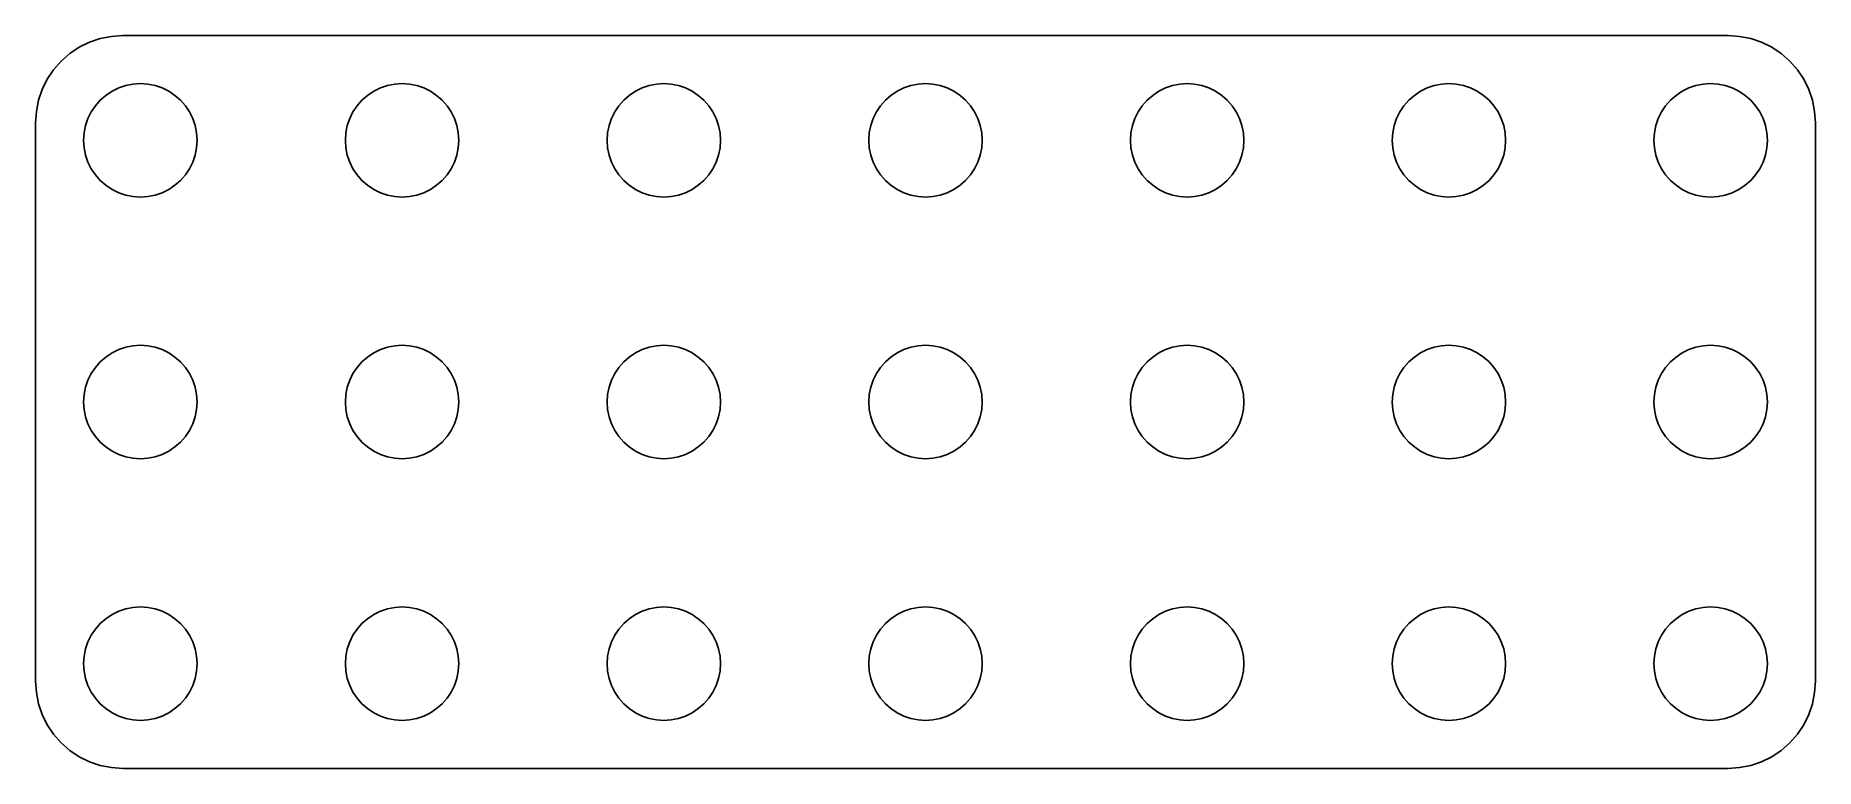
# Model space of a CAD drawing. Header units: metres. Extents: x -51 to 51, y -21 to 21.
import ezdxf

# ---------------------------------------------------------------- set-up
doc = ezdxf.new("R2010")
doc.units = ezdxf.units.M

msp = doc.modelspace()

# ---------------------------------------------------------------- linework, layer by layer
for p, q in [((-47.9184, 20.6244), (-48.505, 20.3351)), ((-47.2991, 20.8346), (-47.9184, 20.6244)), ((-46.6576, 20.9622), (-47.2991, 20.8346)), ((-46.005, 21.005), (-46.6576, 20.9622)), ((46.005, 21.005), (-46.005, 21.005)), ((46.6576, 20.9622), (46.005, 21.005)), ((47.2991, 20.8346), (46.6576, 20.9622)), ((47.9184, 20.6244), (47.2991, 20.8346)), ((48.505, 20.3351), (47.9184, 20.6244)), ((-49.5405, 19.5405), (-49.9718, 19.0488)), ((-49.0488, 19.9718), (-49.5405, 19.5405)), ((-48.505, 20.3351), (-49.0488, 19.9718)), ((49.0488, 19.9718), (48.505, 20.3351)), ((49.5405, 19.5405), (49.0488, 19.9718)), ((49.9718, 19.0488), (49.5405, 19.5405)), ((-50.3351, 18.505), (-50.6244, 17.9184)), ((-49.9718, 19.0488), (-50.3351, 18.505)), ((50.3351, 18.505), (49.9718, 19.0488)), ((50.6244, 17.9184), (50.3351, 18.505)), ((-50.6244, 17.9184), (-50.8346, 17.2991)), ((-47.2981, 17.2981), (-46.9785, 17.5784)), ((-46.9785, 17.5784), (-46.625, 17.8146)), ((-46.625, 17.8146), (-46.2437, 18.0026)), ((-46.2437, 18.0026), (-45.8412, 18.1393)), ((-45.8412, 18.1393), (-45.4242, 18.2222)), ((-45.4242, 18.2222), (-45, 18.25)), ((-45, 18.25), (-44.5758, 18.2222)), ((-44.5758, 18.2222), (-44.1588, 18.1393)), ((-44.1588, 18.1393), (-43.7563, 18.0026)), ((-43.7563, 18.0026), (-43.375, 17.8146)), ((-43.375, 17.8146), (-43.0215, 17.5784)), ((-43.0215, 17.5784), (-42.7019, 17.2981)), ((-32.2981, 17.2981), (-31.9785, 17.5784)), ((-31.9785, 17.5784), (-31.625, 17.8146)), ((-31.625, 17.8146), (-31.2437, 18.0026)), ((-31.2437, 18.0026), (-30.8412, 18.1393)), ((-30.8412, 18.1393), (-30.4242, 18.2222)), ((-30.4242, 18.2222), (-30, 18.25)), ((-30, 18.25), (-29.5758, 18.2222)), ((-29.5758, 18.2222), (-29.1588, 18.1393)), ((-29.1588, 18.1393), (-28.7563, 18.0026)), ((-28.7563, 18.0026), (-28.375, 17.8146)), ((-28.375, 17.8146), (-28.0215, 17.5784)), ((-28.0215, 17.5784), (-27.7019, 17.2981)), ((-17.2981, 17.2981), (-16.9785, 17.5784)), ((-16.9785, 17.5784), (-16.625, 17.8146)), ((-16.625, 17.8146), (-16.2437, 18.0026)), ((-16.2437, 18.0026), (-15.8412, 18.1393)), ((-15.8412, 18.1393), (-15.4242, 18.2222)), ((-15.4242, 18.2222), (-15, 18.25)), ((-15, 18.25), (-14.5758, 18.2222)), ((-14.5758, 18.2222), (-14.1588, 18.1393)), ((-14.1588, 18.1393), (-13.7563, 18.0026)), ((-13.7563, 18.0026), (-13.375, 17.8146)), ((-13.375, 17.8146), (-13.0215, 17.5784)), ((-13.0215, 17.5784), (-12.7019, 17.2981)), ((-2.2981, 17.2981), (-1.97847, 17.5784)), ((-1.97847, 17.5784), (-1.625, 17.8146)), ((-1.625, 17.8146), (-1.24371, 18.0026)), ((-1.24371, 18.0026), (-0.84116, 18.1393)), ((-0.84116, 18.1393), (-0.42421, 18.2222)), ((-0.42421, 18.2222), (0, 18.25)), ((0, 18.25), (0.42421, 18.2222)), ((0.42421, 18.2222), (0.84116, 18.1393)), ((0.84116, 18.1393), (1.24371, 18.0026)), ((1.24371, 18.0026), (1.625, 17.8146)), ((1.625, 17.8146), (1.97847, 17.5784)), ((1.97847, 17.5784), (2.2981, 17.2981)), ((12.7019, 17.2981), (13.0215, 17.5784)), ((13.0215, 17.5784), (13.375, 17.8146)), ((13.375, 17.8146), (13.7563, 18.0026)), ((13.7563, 18.0026), (14.1588, 18.1393)), ((14.1588, 18.1393), (14.5758, 18.2222)), ((14.5758, 18.2222), (15, 18.25)), ((15, 18.25), (15.4242, 18.2222)), ((15.4242, 18.2222), (15.8412, 18.1393)), ((15.8412, 18.1393), (16.2437, 18.0026)), ((16.2437, 18.0026), (16.625, 17.8146)), ((16.625, 17.8146), (16.9785, 17.5784)), ((16.9785, 17.5784), (17.2981, 17.2981)), ((27.7019, 17.2981), (28.0215, 17.5784)), ((28.0215, 17.5784), (28.375, 17.8146)), ((28.375, 17.8146), (28.7563, 18.0026)), ((28.7563, 18.0026), (29.1588, 18.1393)), ((29.1588, 18.1393), (29.5758, 18.2222)), ((29.5758, 18.2222), (30, 18.25)), ((30, 18.25), (30.4242, 18.2222)), ((30.4242, 18.2222), (30.8412, 18.1393)), ((30.8412, 18.1393), (31.2437, 18.0026)), ((31.2437, 18.0026), (31.625, 17.8146)), ((31.625, 17.8146), (31.9785, 17.5784)), ((31.9785, 17.5784), (32.2981, 17.2981)), ((42.7019, 17.2981), (43.0215, 17.5784)), ((43.0215, 17.5784), (43.375, 17.8146)), ((43.375, 17.8146), (43.7563, 18.0026)), ((43.7563, 18.0026), (44.1588, 18.1393)), ((44.1588, 18.1393), (44.5758, 18.2222)), ((44.5758, 18.2222), (45, 18.25)), ((45, 18.25), (45.4242, 18.2222)), ((45.4242, 18.2222), (45.8412, 18.1393)), ((45.8412, 18.1393), (46.2437, 18.0026)), ((46.2437, 18.0026), (46.625, 17.8146)), ((46.625, 17.8146), (46.9785, 17.5784)), ((46.9785, 17.5784), (47.2981, 17.2981)), ((50.8346, 17.2991), (50.6244, 17.9184)), ((-50.9622, 16.6576), (-51.005, 16.005)), ((-50.8346, 17.2991), (-50.9622, 16.6576)), ((-48.0026, 16.2437), (-47.8146, 16.625)), ((-47.8146, 16.625), (-47.5784, 16.9785)), ((-47.5784, 16.9785), (-47.2981, 17.2981)), ((-42.7019, 17.2981), (-42.4216, 16.9785)), ((-42.4216, 16.9785), (-42.1854, 16.625)), ((-42.1854, 16.625), (-41.9974, 16.2437)), ((-33.0026, 16.2437), (-32.8146, 16.625)), ((-32.8146, 16.625), (-32.5784, 16.9785)), ((-32.5784, 16.9785), (-32.2981, 17.2981)), ((-27.7019, 17.2981), (-27.4216, 16.9785)), ((-27.4216, 16.9785), (-27.1854, 16.625)), ((-27.1854, 16.625), (-26.9974, 16.2437)), ((-18.0026, 16.2437), (-17.8146, 16.625)), ((-17.8146, 16.625), (-17.5784, 16.9785)), ((-17.5784, 16.9785), (-17.2981, 17.2981)), ((-12.7019, 17.2981), (-12.4216, 16.9785)), ((-12.4216, 16.9785), (-12.1854, 16.625)), ((-12.1854, 16.625), (-11.9974, 16.2437)), ((-3.00259, 16.2437), (-2.81458, 16.625)), ((-2.81458, 16.625), (-2.57838, 16.9785)), ((-2.57838, 16.9785), (-2.2981, 17.2981)), ((2.2981, 17.2981), (2.57838, 16.9785)), ((2.57838, 16.9785), (2.81458, 16.625)), ((2.81458, 16.625), (3.00259, 16.2437)), ((11.9974, 16.2437), (12.1854, 16.625)), ((12.1854, 16.625), (12.4216, 16.9785)), ((12.4216, 16.9785), (12.7019, 17.2981)), ((17.2981, 17.2981), (17.5784, 16.9785)), ((17.5784, 16.9785), (17.8146, 16.625)), ((17.8146, 16.625), (18.0026, 16.2437)), ((26.9974, 16.2437), (27.1854, 16.625)), ((27.1854, 16.625), (27.4216, 16.9785)), ((27.4216, 16.9785), (27.7019, 17.2981)), ((32.2981, 17.2981), (32.5784, 16.9785)), ((32.5784, 16.9785), (32.8146, 16.625)), ((32.8146, 16.625), (33.0026, 16.2437)), ((41.9974, 16.2437), (42.1854, 16.625)), ((42.1854, 16.625), (42.4216, 16.9785)), ((42.4216, 16.9785), (42.7019, 17.2981)), ((47.2981, 17.2981), (47.5784, 16.9785)), ((47.5784, 16.9785), (47.8146, 16.625)), ((47.8146, 16.625), (48.0026, 16.2437)), ((50.9622, 16.6576), (50.8346, 17.2991)), ((51.005, 16.005), (50.9622, 16.6576)), ((-51.005, 16.005), (-51.005, -16.005)), ((-48.25, 15), (-48.2222, 15.4242)), ((-48.2222, 15.4242), (-48.1393, 15.8412)), ((-48.1393, 15.8412), (-48.0026, 16.2437)), ((-41.9974, 16.2437), (-41.8607, 15.8412)), ((-41.8607, 15.8412), (-41.7778, 15.4242)), ((-41.7778, 15.4242), (-41.75, 15)), ((-33.25, 15), (-33.2222, 15.4242)), ((-33.2222, 15.4242), (-33.1393, 15.8412)), ((-33.1393, 15.8412), (-33.0026, 16.2437)), ((-26.9974, 16.2437), (-26.8607, 15.8412)), ((-26.8607, 15.8412), (-26.7778, 15.4242)), ((-26.7778, 15.4242), (-26.75, 15)), ((-18.25, 15), (-18.2222, 15.4242)), ((-18.2222, 15.4242), (-18.1393, 15.8412)), ((-18.1393, 15.8412), (-18.0026, 16.2437)), ((-11.9974, 16.2437), (-11.8607, 15.8412)), ((-11.8607, 15.8412), (-11.7778, 15.4242)), ((-11.7778, 15.4242), (-11.75, 15)), ((-3.25, 15), (-3.22218, 15.4242)), ((-3.22218, 15.4242), (-3.13925, 15.8412)), ((-3.13925, 15.8412), (-3.00259, 16.2437)), ((3.00259, 16.2437), (3.13925, 15.8412)), ((3.13925, 15.8412), (3.22218, 15.4242)), ((3.22218, 15.4242), (3.25, 15)), ((11.75, 15), (11.7778, 15.4242)), ((11.7778, 15.4242), (11.8607, 15.8412)), ((11.8607, 15.8412), (11.9974, 16.2437)), ((18.0026, 16.2437), (18.1393, 15.8412)), ((18.1393, 15.8412), (18.2222, 15.4242)), ((18.2222, 15.4242), (18.25, 15)), ((26.75, 15), (26.7778, 15.4242)), ((26.7778, 15.4242), (26.8607, 15.8412)), ((26.8607, 15.8412), (26.9974, 16.2437)), ((33.0026, 16.2437), (33.1393, 15.8412)), ((33.1393, 15.8412), (33.2222, 15.4242)), ((33.2222, 15.4242), (33.25, 15)), ((41.75, 15), (41.7778, 15.4242)), ((41.7778, 15.4242), (41.8607, 15.8412)), ((41.8607, 15.8412), (41.9974, 16.2437)), ((48.0026, 16.2437), (48.1393, 15.8412)), ((48.1393, 15.8412), (48.2222, 15.4242)), ((48.2222, 15.4242), (48.25, 15)), ((51.005, -16.005), (51.005, 16.005)), ((-48.2222, 14.5758), (-48.25, 15)), ((-48.1393, 14.1588), (-48.2222, 14.5758)), ((-41.7778, 14.5758), (-41.8607, 14.1588)), ((-41.75, 15), (-41.7778, 14.5758)), ((-33.2222, 14.5758), (-33.25, 15)), ((-33.1393, 14.1588), (-33.2222, 14.5758)), ((-26.7778, 14.5758), (-26.8607, 14.1588)), ((-26.75, 15), (-26.7778, 14.5758)), ((-18.2222, 14.5758), (-18.25, 15)), ((-18.1393, 14.1588), (-18.2222, 14.5758)), ((-11.7778, 14.5758), (-11.8607, 14.1588)), ((-11.75, 15), (-11.7778, 14.5758)), ((-3.22218, 14.5758), (-3.25, 15)), ((-3.13925, 14.1588), (-3.22218, 14.5758)), ((3.22218, 14.5758), (3.13925, 14.1588)), ((3.25, 15), (3.22218, 14.5758)), ((11.7778, 14.5758), (11.75, 15)), ((11.8607, 14.1588), (11.7778, 14.5758)), ((18.2222, 14.5758), (18.1393, 14.1588)), ((18.25, 15), (18.2222, 14.5758)), ((26.7778, 14.5758), (26.75, 15)), ((26.8607, 14.1588), (26.7778, 14.5758)), ((33.2222, 14.5758), (33.1393, 14.1588)), ((33.25, 15), (33.2222, 14.5758)), ((41.7778, 14.5758), (41.75, 15)), ((41.8607, 14.1588), (41.7778, 14.5758)), ((48.2222, 14.5758), (48.1393, 14.1588)), ((48.25, 15), (48.2222, 14.5758)), ((-48.0026, 13.7563), (-48.1393, 14.1588)), ((-47.8146, 13.375), (-48.0026, 13.7563)), ((-47.5784, 13.0215), (-47.8146, 13.375)), ((-42.1854, 13.375), (-42.4216, 13.0215)), ((-41.9974, 13.7563), (-42.1854, 13.375)), ((-41.8607, 14.1588), (-41.9974, 13.7563)), ((-33.0026, 13.7563), (-33.1393, 14.1588)), ((-32.8146, 13.375), (-33.0026, 13.7563)), ((-32.5784, 13.0215), (-32.8146, 13.375)), ((-27.1854, 13.375), (-27.4216, 13.0215)), ((-26.9974, 13.7563), (-27.1854, 13.375)), ((-26.8607, 14.1588), (-26.9974, 13.7563)), ((-18.0026, 13.7563), (-18.1393, 14.1588)), ((-17.8146, 13.375), (-18.0026, 13.7563)), ((-17.5784, 13.0215), (-17.8146, 13.375)), ((-12.1854, 13.375), (-12.4216, 13.0215)), ((-11.9974, 13.7563), (-12.1854, 13.375)), ((-11.8607, 14.1588), (-11.9974, 13.7563)), ((-3.00259, 13.7563), (-3.13925, 14.1588)), ((-2.81458, 13.375), (-3.00259, 13.7563)), ((-2.57838, 13.0215), (-2.81458, 13.375)), ((2.81458, 13.375), (2.57838, 13.0215)), ((3.00259, 13.7563), (2.81458, 13.375)), ((3.13925, 14.1588), (3.00259, 13.7563)), ((11.9974, 13.7563), (11.8607, 14.1588)), ((12.1854, 13.375), (11.9974, 13.7563)), ((12.4216, 13.0215), (12.1854, 13.375)), ((17.8146, 13.375), (17.5784, 13.0215)), ((18.0026, 13.7563), (17.8146, 13.375)), ((18.1393, 14.1588), (18.0026, 13.7563)), ((26.9974, 13.7563), (26.8607, 14.1588)), ((27.1854, 13.375), (26.9974, 13.7563)), ((27.4216, 13.0215), (27.1854, 13.375)), ((32.8146, 13.375), (32.5784, 13.0215)), ((33.0026, 13.7563), (32.8146, 13.375)), ((33.1393, 14.1588), (33.0026, 13.7563)), ((41.9974, 13.7563), (41.8607, 14.1588)), ((42.1854, 13.375), (41.9974, 13.7563)), ((42.4216, 13.0215), (42.1854, 13.375)), ((47.8146, 13.375), (47.5784, 13.0215)), ((48.0026, 13.7563), (47.8146, 13.375)), ((48.1393, 14.1588), (48.0026, 13.7563)), ((-47.2981, 12.7019), (-47.5784, 13.0215)), ((-46.9785, 12.4216), (-47.2981, 12.7019)), ((-46.625, 12.1854), (-46.9785, 12.4216)), ((-43.0215, 12.4216), (-43.375, 12.1854)), ((-42.7019, 12.7019), (-43.0215, 12.4216)), ((-42.4216, 13.0215), (-42.7019, 12.7019)), ((-32.2981, 12.7019), (-32.5784, 13.0215)), ((-31.9785, 12.4216), (-32.2981, 12.7019)), ((-31.625, 12.1854), (-31.9785, 12.4216)), ((-28.0215, 12.4216), (-28.375, 12.1854)), ((-27.7019, 12.7019), (-28.0215, 12.4216)), ((-27.4216, 13.0215), (-27.7019, 12.7019)), ((-17.2981, 12.7019), (-17.5784, 13.0215)), ((-16.9785, 12.4216), (-17.2981, 12.7019)), ((-16.625, 12.1854), (-16.9785, 12.4216)), ((-13.0215, 12.4216), (-13.375, 12.1854)), ((-12.7019, 12.7019), (-13.0215, 12.4216)), ((-12.4216, 13.0215), (-12.7019, 12.7019)), ((-2.2981, 12.7019), (-2.57838, 13.0215)), ((-1.97847, 12.4216), (-2.2981, 12.7019)), ((-1.625, 12.1854), (-1.97847, 12.4216)), ((1.97847, 12.4216), (1.625, 12.1854)), ((2.2981, 12.7019), (1.97847, 12.4216)), ((2.57838, 13.0215), (2.2981, 12.7019)), ((12.7019, 12.7019), (12.4216, 13.0215)), ((13.0215, 12.4216), (12.7019, 12.7019)), ((13.375, 12.1854), (13.0215, 12.4216)), ((16.9785, 12.4216), (16.625, 12.1854)), ((17.2981, 12.7019), (16.9785, 12.4216)), ((17.5784, 13.0215), (17.2981, 12.7019)), ((27.7019, 12.7019), (27.4216, 13.0215)), ((28.0215, 12.4216), (27.7019, 12.7019)), ((28.375, 12.1854), (28.0215, 12.4216)), ((31.9785, 12.4216), (31.625, 12.1854)), ((32.2981, 12.7019), (31.9785, 12.4216)), ((32.5784, 13.0215), (32.2981, 12.7019)), ((42.7019, 12.7019), (42.4216, 13.0215)), ((43.0215, 12.4216), (42.7019, 12.7019)), ((43.375, 12.1854), (43.0215, 12.4216)), ((46.9785, 12.4216), (46.625, 12.1854)), ((47.2981, 12.7019), (46.9785, 12.4216)), ((47.5784, 13.0215), (47.2981, 12.7019)), ((-46.2437, 11.9974), (-46.625, 12.1854)), ((-45.8412, 11.8607), (-46.2437, 11.9974)), ((-45.4242, 11.7778), (-45.8412, 11.8607)), ((-45, 11.75), (-45.4242, 11.7778)), ((-44.5758, 11.7778), (-45, 11.75)), ((-44.1588, 11.8607), (-44.5758, 11.7778)), ((-43.7563, 11.9974), (-44.1588, 11.8607)), ((-43.375, 12.1854), (-43.7563, 11.9974)), ((-31.2437, 11.9974), (-31.625, 12.1854)), ((-30.8412, 11.8607), (-31.2437, 11.9974)), ((-30.4242, 11.7778), (-30.8412, 11.8607)), ((-30, 11.75), (-30.4242, 11.7778)), ((-29.5758, 11.7778), (-30, 11.75)), ((-29.1588, 11.8607), (-29.5758, 11.7778)), ((-28.7563, 11.9974), (-29.1588, 11.8607)), ((-28.375, 12.1854), (-28.7563, 11.9974)), ((-16.2437, 11.9974), (-16.625, 12.1854)), ((-15.8412, 11.8607), (-16.2437, 11.9974)), ((-15.4242, 11.7778), (-15.8412, 11.8607)), ((-15, 11.75), (-15.4242, 11.7778)), ((-14.5758, 11.7778), (-15, 11.75)), ((-14.1588, 11.8607), (-14.5758, 11.7778)), ((-13.7563, 11.9974), (-14.1588, 11.8607)), ((-13.375, 12.1854), (-13.7563, 11.9974)), ((-1.24371, 11.9974), (-1.625, 12.1854)), ((-0.84116, 11.8607), (-1.24371, 11.9974)), ((-0.42421, 11.7778), (-0.84116, 11.8607)), ((0, 11.75), (-0.42421, 11.7778)), ((0.42421, 11.7778), (0, 11.75)), ((0.84116, 11.8607), (0.42421, 11.7778)), ((1.24371, 11.9974), (0.84116, 11.8607)), ((1.625, 12.1854), (1.24371, 11.9974)), ((13.7563, 11.9974), (13.375, 12.1854)), ((14.1588, 11.8607), (13.7563, 11.9974)), ((14.5758, 11.7778), (14.1588, 11.8607)), ((15, 11.75), (14.5758, 11.7778)), ((15.4242, 11.7778), (15, 11.75)), ((15.8412, 11.8607), (15.4242, 11.7778)), ((16.2437, 11.9974), (15.8412, 11.8607)), ((16.625, 12.1854), (16.2437, 11.9974)), ((28.7563, 11.9974), (28.375, 12.1854)), ((29.1588, 11.8607), (28.7563, 11.9974)), ((29.5758, 11.7778), (29.1588, 11.8607)), ((30, 11.75), (29.5758, 11.7778)), ((30.4242, 11.7778), (30, 11.75)), ((30.8412, 11.8607), (30.4242, 11.7778)), ((31.2437, 11.9974), (30.8412, 11.8607)), ((31.625, 12.1854), (31.2437, 11.9974)), ((43.7563, 11.9974), (43.375, 12.1854)), ((44.1588, 11.8607), (43.7563, 11.9974)), ((44.5758, 11.7778), (44.1588, 11.8607)), ((45, 11.75), (44.5758, 11.7778)), ((45.4242, 11.7778), (45, 11.75)), ((45.8412, 11.8607), (45.4242, 11.7778)), ((46.2437, 11.9974), (45.8412, 11.8607)), ((46.625, 12.1854), (46.2437, 11.9974)), ((-46.2437, 3.00259), (-45.8412, 3.13925)), ((-45.8412, 3.13925), (-45.4242, 3.22218)), ((-45.4242, 3.22218), (-45, 3.25)), ((-45, 3.25), (-44.5758, 3.22218)), ((-44.5758, 3.22218), (-44.1588, 3.13925)), ((-44.1588, 3.13925), (-43.7563, 3.00259)), ((-31.2437, 3.00259), (-30.8412, 3.13925)), ((-30.8412, 3.13925), (-30.4242, 3.22218)), ((-30.4242, 3.22218), (-30, 3.25)), ((-30, 3.25), (-29.5758, 3.22218)), ((-29.5758, 3.22218), (-29.1588, 3.13925)), ((-29.1588, 3.13925), (-28.7563, 3.00259)), ((-16.2437, 3.00259), (-15.8412, 3.13925)), ((-15.8412, 3.13925), (-15.4242, 3.22218)), ((-15.4242, 3.22218), (-15, 3.25)), ((-15, 3.25), (-14.5758, 3.22218)), ((-14.5758, 3.22218), (-14.1588, 3.13925)), ((-14.1588, 3.13925), (-13.7563, 3.00259)), ((-1.24371, 3.00259), (-0.84116, 3.13925)), ((-0.84116, 3.13925), (-0.42421, 3.22218)), ((-0.42421, 3.22218), (0, 3.25)), ((0, 3.25), (0.42421, 3.22218)), ((0.42421, 3.22218), (0.84116, 3.13925)), ((0.84116, 3.13925), (1.24371, 3.00259)), ((13.7563, 3.00259), (14.1588, 3.13925)), ((14.1588, 3.13925), (14.5758, 3.22218)), ((14.5758, 3.22218), (15, 3.25)), ((15, 3.25), (15.4242, 3.22218)), ((15.4242, 3.22218), (15.8412, 3.13925)), ((15.8412, 3.13925), (16.2437, 3.00259)), ((28.7563, 3.00259), (29.1588, 3.13925)), ((29.1588, 3.13925), (29.5758, 3.22218)), ((29.5758, 3.22218), (30, 3.25)), ((30, 3.25), (30.4242, 3.22218)), ((30.4242, 3.22218), (30.8412, 3.13925)), ((30.8412, 3.13925), (31.2437, 3.00259)), ((43.7563, 3.00259), (44.1588, 3.13925)), ((44.1588, 3.13925), (44.5758, 3.22218)), ((44.5758, 3.22218), (45, 3.25)), ((45, 3.25), (45.4242, 3.22218)), ((45.4242, 3.22218), (45.8412, 3.13925)), ((45.8412, 3.13925), (46.2437, 3.00259)), ((-47.5784, 1.97847), (-47.2981, 2.2981)), ((-47.2981, 2.2981), (-46.9785, 2.57838)), ((-46.9785, 2.57838), (-46.625, 2.81458)), ((-46.625, 2.81458), (-46.2437, 3.00259)), ((-43.7563, 3.00259), (-43.375, 2.81458)), ((-43.375, 2.81458), (-43.0215, 2.57838)), ((-43.0215, 2.57838), (-42.7019, 2.2981)), ((-42.7019, 2.2981), (-42.4216, 1.97847)), ((-32.5784, 1.97847), (-32.2981, 2.2981)), ((-32.2981, 2.2981), (-31.9785, 2.57838)), ((-31.9785, 2.57838), (-31.625, 2.81458)), ((-31.625, 2.81458), (-31.2437, 3.00259)), ((-28.7563, 3.00259), (-28.375, 2.81458)), ((-28.375, 2.81458), (-28.0215, 2.57838)), ((-28.0215, 2.57838), (-27.7019, 2.2981)), ((-27.7019, 2.2981), (-27.4216, 1.97847)), ((-17.5784, 1.97847), (-17.2981, 2.2981)), ((-17.2981, 2.2981), (-16.9785, 2.57838)), ((-16.9785, 2.57838), (-16.625, 2.81458)), ((-16.625, 2.81458), (-16.2437, 3.00259)), ((-13.7563, 3.00259), (-13.375, 2.81458)), ((-13.375, 2.81458), (-13.0215, 2.57838)), ((-13.0215, 2.57838), (-12.7019, 2.2981)), ((-12.7019, 2.2981), (-12.4216, 1.97847)), ((-2.57838, 1.97847), (-2.2981, 2.2981)), ((-2.2981, 2.2981), (-1.97847, 2.57838)), ((-1.97847, 2.57838), (-1.625, 2.81458)), ((-1.625, 2.81458), (-1.24371, 3.00259)), ((1.24371, 3.00259), (1.625, 2.81458)), ((1.625, 2.81458), (1.97847, 2.57838)), ((1.97847, 2.57838), (2.2981, 2.2981)), ((2.2981, 2.2981), (2.57838, 1.97847)), ((12.4216, 1.97847), (12.7019, 2.2981)), ((12.7019, 2.2981), (13.0215, 2.57838)), ((13.0215, 2.57838), (13.375, 2.81458)), ((13.375, 2.81458), (13.7563, 3.00259)), ((16.2437, 3.00259), (16.625, 2.81458)), ((16.625, 2.81458), (16.9785, 2.57838)), ((16.9785, 2.57838), (17.2981, 2.2981)), ((17.2981, 2.2981), (17.5784, 1.97847)), ((27.4216, 1.97847), (27.7019, 2.2981)), ((27.7019, 2.2981), (28.0215, 2.57838)), ((28.0215, 2.57838), (28.375, 2.81458)), ((28.375, 2.81458), (28.7563, 3.00259)), ((31.2437, 3.00259), (31.625, 2.81458)), ((31.625, 2.81458), (31.9785, 2.57838)), ((31.9785, 2.57838), (32.2981, 2.2981)), ((32.2981, 2.2981), (32.5784, 1.97847)), ((42.4216, 1.97847), (42.7019, 2.2981)), ((42.7019, 2.2981), (43.0215, 2.57838)), ((43.0215, 2.57838), (43.375, 2.81458)), ((43.375, 2.81458), (43.7563, 3.00259)), ((46.2437, 3.00259), (46.625, 2.81458)), ((46.625, 2.81458), (46.9785, 2.57838)), ((46.9785, 2.57838), (47.2981, 2.2981)), ((47.2981, 2.2981), (47.5784, 1.97847)), ((-48.1393, 0.84116), (-48.0026, 1.24371)), ((-48.0026, 1.24371), (-47.8146, 1.625)), ((-47.8146, 1.625), (-47.5784, 1.97847)), ((-42.4216, 1.97847), (-42.1854, 1.625)), ((-42.1854, 1.625), (-41.9974, 1.24371)), ((-41.9974, 1.24371), (-41.8607, 0.84116)), ((-33.1393, 0.84116), (-33.0026, 1.24371)), ((-33.0026, 1.24371), (-32.8146, 1.625)), ((-32.8146, 1.625), (-32.5784, 1.97847)), ((-27.4216, 1.97847), (-27.1854, 1.625)), ((-27.1854, 1.625), (-26.9974, 1.24371)), ((-26.9974, 1.24371), (-26.8607, 0.84116)), ((-18.1393, 0.84116), (-18.0026, 1.24371)), ((-18.0026, 1.24371), (-17.8146, 1.625)), ((-17.8146, 1.625), (-17.5784, 1.97847)), ((-12.4216, 1.97847), (-12.1854, 1.625)), ((-12.1854, 1.625), (-11.9974, 1.24371)), ((-11.9974, 1.24371), (-11.8607, 0.84116)), ((-3.13925, 0.84116), (-3.00259, 1.24371)), ((-3.00259, 1.24371), (-2.81458, 1.625)), ((-2.81458, 1.625), (-2.57838, 1.97847)), ((2.57838, 1.97847), (2.81458, 1.625)), ((2.81458, 1.625), (3.00259, 1.24371)), ((3.00259, 1.24371), (3.13925, 0.84116)), ((11.8607, 0.84116), (11.9974, 1.24371)), ((11.9974, 1.24371), (12.1854, 1.625)), ((12.1854, 1.625), (12.4216, 1.97847)), ((17.5784, 1.97847), (17.8146, 1.625)), ((17.8146, 1.625), (18.0026, 1.24371)), ((18.0026, 1.24371), (18.1393, 0.84116)), ((26.8607, 0.84116), (26.9974, 1.24371)), ((26.9974, 1.24371), (27.1854, 1.625)), ((27.1854, 1.625), (27.4216, 1.97847)), ((32.5784, 1.97847), (32.8146, 1.625)), ((32.8146, 1.625), (33.0026, 1.24371)), ((33.0026, 1.24371), (33.1393, 0.84116)), ((41.8607, 0.84116), (41.9974, 1.24371)), ((41.9974, 1.24371), (42.1854, 1.625)), ((42.1854, 1.625), (42.4216, 1.97847)), ((47.5784, 1.97847), (47.8146, 1.625)), ((47.8146, 1.625), (48.0026, 1.24371)), ((48.0026, 1.24371), (48.1393, 0.84116)), ((-48.25, 0), (-48.2222, 0.42421)), ((-48.2222, -0.42421), (-48.25, 0)), ((-48.2222, 0.42421), (-48.1393, 0.84116)), ((-41.8607, 0.84116), (-41.7778, 0.42421)), ((-41.7778, 0.42421), (-41.75, 0)), ((-41.75, 0), (-41.7778, -0.42421)), ((-33.25, 0), (-33.2222, 0.42421)), ((-33.2222, -0.42421), (-33.25, 0)), ((-33.2222, 0.42421), (-33.1393, 0.84116)), ((-26.8607, 0.84116), (-26.7778, 0.42421)), ((-26.7778, 0.42421), (-26.75, 0)), ((-26.75, 0), (-26.7778, -0.42421)), ((-18.25, 0), (-18.2222, 0.42421)), ((-18.2222, -0.42421), (-18.25, 0)), ((-18.2222, 0.42421), (-18.1393, 0.84116)), ((-11.8607, 0.84116), (-11.7778, 0.42421)), ((-11.7778, 0.42421), (-11.75, 0)), ((-11.75, 0), (-11.7778, -0.42421)), ((-3.25, 0), (-3.22218, 0.42421)), ((-3.22218, -0.42421), (-3.25, 0)), ((-3.22218, 0.42421), (-3.13925, 0.84116)), ((3.13925, 0.84116), (3.22218, 0.42421)), ((3.22218, 0.42421), (3.25, 0)), ((3.25, 0), (3.22218, -0.42421)), ((11.75, 0), (11.7778, 0.42421)), ((11.7778, -0.42421), (11.75, 0)), ((11.7778, 0.42421), (11.8607, 0.84116)), ((18.1393, 0.84116), (18.2222, 0.42421)), ((18.2222, 0.42421), (18.25, 0)), ((18.25, 0), (18.2222, -0.42421)), ((26.75, 0), (26.7778, 0.42421)), ((26.7778, -0.42421), (26.75, 0)), ((26.7778, 0.42421), (26.8607, 0.84116)), ((33.1393, 0.84116), (33.2222, 0.42421)), ((33.2222, 0.42421), (33.25, 0)), ((33.25, 0), (33.2222, -0.42421)), ((41.75, 0), (41.7778, 0.42421)), ((41.7778, -0.42421), (41.75, 0)), ((41.7778, 0.42421), (41.8607, 0.84116)), ((48.1393, 0.84116), (48.2222, 0.42421)), ((48.2222, 0.42421), (48.25, 0)), ((48.25, 0), (48.2222, -0.42421)), ((-48.1393, -0.84116), (-48.2222, -0.42421)), ((-48.0026, -1.24371), (-48.1393, -0.84116)), ((-41.8607, -0.84116), (-41.9974, -1.24371)), ((-41.7778, -0.42421), (-41.8607, -0.84116)), ((-33.1393, -0.84116), (-33.2222, -0.42421)), ((-33.0026, -1.24371), (-33.1393, -0.84116)), ((-26.8607, -0.84116), (-26.9974, -1.24371)), ((-26.7778, -0.42421), (-26.8607, -0.84116)), ((-18.1393, -0.84116), (-18.2222, -0.42421)), ((-18.0026, -1.24371), (-18.1393, -0.84116)), ((-11.8607, -0.84116), (-11.9974, -1.24371)), ((-11.7778, -0.42421), (-11.8607, -0.84116)), ((-3.13925, -0.84116), (-3.22218, -0.42421)), ((-3.00259, -1.24371), (-3.13925, -0.84116)), ((3.13925, -0.84116), (3.00259, -1.24371)), ((3.22218, -0.42421), (3.13925, -0.84116)), ((11.8607, -0.84116), (11.7778, -0.42421)), ((11.9974, -1.24371), (11.8607, -0.84116)), ((18.1393, -0.84116), (18.0026, -1.24371)), ((18.2222, -0.42421), (18.1393, -0.84116)), ((26.8607, -0.84116), (26.7778, -0.42421)), ((26.9974, -1.24371), (26.8607, -0.84116)), ((33.1393, -0.84116), (33.0026, -1.24371)), ((33.2222, -0.42421), (33.1393, -0.84116)), ((41.8607, -0.84116), (41.7778, -0.42421)), ((41.9974, -1.24371), (41.8607, -0.84116)), ((48.1393, -0.84116), (48.0026, -1.24371)), ((48.2222, -0.42421), (48.1393, -0.84116)), ((-47.8146, -1.625), (-48.0026, -1.24371)), ((-47.5784, -1.97847), (-47.8146, -1.625)), ((-47.2981, -2.2981), (-47.5784, -1.97847)), ((-42.4216, -1.97847), (-42.7019, -2.2981)), ((-42.1854, -1.625), (-42.4216, -1.97847)), ((-41.9974, -1.24371), (-42.1854, -1.625)), ((-32.8146, -1.625), (-33.0026, -1.24371)), ((-32.5784, -1.97847), (-32.8146, -1.625)), ((-32.2981, -2.2981), (-32.5784, -1.97847)), ((-27.4216, -1.97847), (-27.7019, -2.2981)), ((-27.1854, -1.625), (-27.4216, -1.97847)), ((-26.9974, -1.24371), (-27.1854, -1.625)), ((-17.8146, -1.625), (-18.0026, -1.24371)), ((-17.5784, -1.97847), (-17.8146, -1.625)), ((-17.2981, -2.2981), (-17.5784, -1.97847)), ((-12.4216, -1.97847), (-12.7019, -2.2981)), ((-12.1854, -1.625), (-12.4216, -1.97847)), ((-11.9974, -1.24371), (-12.1854, -1.625)), ((-2.81458, -1.625), (-3.00259, -1.24371)), ((-2.57838, -1.97847), (-2.81458, -1.625)), ((-2.2981, -2.2981), (-2.57838, -1.97847)), ((2.57838, -1.97847), (2.2981, -2.2981)), ((2.81458, -1.625), (2.57838, -1.97847)), ((3.00259, -1.24371), (2.81458, -1.625)), ((12.1854, -1.625), (11.9974, -1.24371)), ((12.4216, -1.97847), (12.1854, -1.625)), ((12.7019, -2.2981), (12.4216, -1.97847)), ((17.5784, -1.97847), (17.2981, -2.2981)), ((17.8146, -1.625), (17.5784, -1.97847)), ((18.0026, -1.24371), (17.8146, -1.625)), ((27.1854, -1.625), (26.9974, -1.24371)), ((27.4216, -1.97847), (27.1854, -1.625)), ((27.7019, -2.2981), (27.4216, -1.97847)), ((32.5784, -1.97847), (32.2981, -2.2981)), ((32.8146, -1.625), (32.5784, -1.97847)), ((33.0026, -1.24371), (32.8146, -1.625)), ((42.1854, -1.625), (41.9974, -1.24371)), ((42.4216, -1.97847), (42.1854, -1.625)), ((42.7019, -2.2981), (42.4216, -1.97847)), ((47.5784, -1.97847), (47.2981, -2.2981)), ((47.8146, -1.625), (47.5784, -1.97847)), ((48.0026, -1.24371), (47.8146, -1.625)), ((-46.9785, -2.57838), (-47.2981, -2.2981)), ((-46.625, -2.81458), (-46.9785, -2.57838)), ((-46.2437, -3.00259), (-46.625, -2.81458)), ((-45.8412, -3.13925), (-46.2437, -3.00259)), ((-43.7563, -3.00259), (-44.1588, -3.13925)), ((-43.375, -2.81458), (-43.7563, -3.00259)), ((-43.0215, -2.57838), (-43.375, -2.81458)), ((-42.7019, -2.2981), (-43.0215, -2.57838)), ((-31.9785, -2.57838), (-32.2981, -2.2981)), ((-31.625, -2.81458), (-31.9785, -2.57838)), ((-31.2437, -3.00259), (-31.625, -2.81458)), ((-30.8412, -3.13925), (-31.2437, -3.00259)), ((-28.7563, -3.00259), (-29.1588, -3.13925)), ((-28.375, -2.81458), (-28.7563, -3.00259)), ((-28.0215, -2.57838), (-28.375, -2.81458)), ((-27.7019, -2.2981), (-28.0215, -2.57838)), ((-16.9785, -2.57838), (-17.2981, -2.2981)), ((-16.625, -2.81458), (-16.9785, -2.57838)), ((-16.2437, -3.00259), (-16.625, -2.81458)), ((-15.8412, -3.13925), (-16.2437, -3.00259)), ((-13.7563, -3.00259), (-14.1588, -3.13925)), ((-13.375, -2.81458), (-13.7563, -3.00259)), ((-13.0215, -2.57838), (-13.375, -2.81458)), ((-12.7019, -2.2981), (-13.0215, -2.57838)), ((-1.97847, -2.57838), (-2.2981, -2.2981)), ((-1.625, -2.81458), (-1.97847, -2.57838)), ((-1.24371, -3.00259), (-1.625, -2.81458)), ((-0.84116, -3.13925), (-1.24371, -3.00259)), ((1.24371, -3.00259), (0.84116, -3.13925)), ((1.625, -2.81458), (1.24371, -3.00259)), ((1.97847, -2.57838), (1.625, -2.81458)), ((2.2981, -2.2981), (1.97847, -2.57838)), ((13.0215, -2.57838), (12.7019, -2.2981)), ((13.375, -2.81458), (13.0215, -2.57838)), ((13.7563, -3.00259), (13.375, -2.81458)), ((14.1588, -3.13925), (13.7563, -3.00259)), ((16.2437, -3.00259), (15.8412, -3.13925)), ((16.625, -2.81458), (16.2437, -3.00259)), ((16.9785, -2.57838), (16.625, -2.81458)), ((17.2981, -2.2981), (16.9785, -2.57838)), ((28.0215, -2.57838), (27.7019, -2.2981)), ((28.375, -2.81458), (28.0215, -2.57838)), ((28.7563, -3.00259), (28.375, -2.81458)), ((29.1588, -3.13925), (28.7563, -3.00259)), ((31.2437, -3.00259), (30.8412, -3.13925)), ((31.625, -2.81458), (31.2437, -3.00259)), ((31.9785, -2.57838), (31.625, -2.81458)), ((32.2981, -2.2981), (31.9785, -2.57838)), ((43.0215, -2.57838), (42.7019, -2.2981)), ((43.375, -2.81458), (43.0215, -2.57838)), ((43.7563, -3.00259), (43.375, -2.81458)), ((44.1588, -3.13925), (43.7563, -3.00259)), ((46.2437, -3.00259), (45.8412, -3.13925)), ((46.625, -2.81458), (46.2437, -3.00259)), ((46.9785, -2.57838), (46.625, -2.81458)), ((47.2981, -2.2981), (46.9785, -2.57838)), ((-45.4242, -3.22218), (-45.8412, -3.13925)), ((-45, -3.25), (-45.4242, -3.22218)), ((-44.5758, -3.22218), (-45, -3.25)), ((-44.1588, -3.13925), (-44.5758, -3.22218)), ((-30.4242, -3.22218), (-30.8412, -3.13925)), ((-30, -3.25), (-30.4242, -3.22218)), ((-29.5758, -3.22218), (-30, -3.25)), ((-29.1588, -3.13925), (-29.5758, -3.22218)), ((-15.4242, -3.22218), (-15.8412, -3.13925)), ((-15, -3.25), (-15.4242, -3.22218)), ((-14.5758, -3.22218), (-15, -3.25)), ((-14.1588, -3.13925), (-14.5758, -3.22218)), ((-0.42421, -3.22218), (-0.84116, -3.13925)), ((0, -3.25), (-0.42421, -3.22218)), ((0.42421, -3.22218), (0, -3.25)), ((0.84116, -3.13925), (0.42421, -3.22218)), ((14.5758, -3.22218), (14.1588, -3.13925)), ((15, -3.25), (14.5758, -3.22218)), ((15.4242, -3.22218), (15, -3.25)), ((15.8412, -3.13925), (15.4242, -3.22218)), ((29.5758, -3.22218), (29.1588, -3.13925)), ((30, -3.25), (29.5758, -3.22218)), ((30.4242, -3.22218), (30, -3.25)), ((30.8412, -3.13925), (30.4242, -3.22218)), ((44.5758, -3.22218), (44.1588, -3.13925)), ((45, -3.25), (44.5758, -3.22218)), ((45.4242, -3.22218), (45, -3.25)), ((45.8412, -3.13925), (45.4242, -3.22218)), ((-46.9785, -12.4216), (-46.625, -12.1854)), ((-46.625, -12.1854), (-46.2437, -11.9974)), ((-46.2437, -11.9974), (-45.8412, -11.8607)), ((-45.8412, -11.8607), (-45.4242, -11.7778)), ((-45.4242, -11.7778), (-45, -11.75)), ((-45, -11.75), (-44.5758, -11.7778)), ((-44.5758, -11.7778), (-44.1588, -11.8607)), ((-44.1588, -11.8607), (-43.7563, -11.9974)), ((-43.7563, -11.9974), (-43.375, -12.1854)), ((-43.375, -12.1854), (-43.0215, -12.4216)), ((-31.9785, -12.4216), (-31.625, -12.1854)), ((-31.625, -12.1854), (-31.2437, -11.9974)), ((-31.2437, -11.9974), (-30.8412, -11.8607)), ((-30.8412, -11.8607), (-30.4242, -11.7778)), ((-30.4242, -11.7778), (-30, -11.75)), ((-30, -11.75), (-29.5758, -11.7778)), ((-29.5758, -11.7778), (-29.1588, -11.8607)), ((-29.1588, -11.8607), (-28.7563, -11.9974)), ((-28.7563, -11.9974), (-28.375, -12.1854)), ((-28.375, -12.1854), (-28.0215, -12.4216)), ((-16.9785, -12.4216), (-16.625, -12.1854)), ((-16.625, -12.1854), (-16.2437, -11.9974)), ((-16.2437, -11.9974), (-15.8412, -11.8607)), ((-15.8412, -11.8607), (-15.4242, -11.7778)), ((-15.4242, -11.7778), (-15, -11.75)), ((-15, -11.75), (-14.5758, -11.7778)), ((-14.5758, -11.7778), (-14.1588, -11.8607)), ((-14.1588, -11.8607), (-13.7563, -11.9974)), ((-13.7563, -11.9974), (-13.375, -12.1854)), ((-13.375, -12.1854), (-13.0215, -12.4216)), ((-1.97847, -12.4216), (-1.625, -12.1854)), ((-1.625, -12.1854), (-1.24371, -11.9974)), ((-1.24371, -11.9974), (-0.84116, -11.8607)), ((-0.84116, -11.8607), (-0.42421, -11.7778)), ((-0.42421, -11.7778), (0, -11.75)), ((0, -11.75), (0.42421, -11.7778)), ((0.42421, -11.7778), (0.84116, -11.8607)), ((0.84116, -11.8607), (1.24371, -11.9974)), ((1.24371, -11.9974), (1.625, -12.1854)), ((1.625, -12.1854), (1.97847, -12.4216)), ((13.0215, -12.4216), (13.375, -12.1854)), ((13.375, -12.1854), (13.7563, -11.9974)), ((13.7563, -11.9974), (14.1588, -11.8607)), ((14.1588, -11.8607), (14.5758, -11.7778)), ((14.5758, -11.7778), (15, -11.75)), ((15, -11.75), (15.4242, -11.7778)), ((15.4242, -11.7778), (15.8412, -11.8607)), ((15.8412, -11.8607), (16.2437, -11.9974)), ((16.2437, -11.9974), (16.625, -12.1854)), ((16.625, -12.1854), (16.9785, -12.4216)), ((28.0215, -12.4216), (28.375, -12.1854)), ((28.375, -12.1854), (28.7563, -11.9974)), ((28.7563, -11.9974), (29.1588, -11.8607)), ((29.1588, -11.8607), (29.5758, -11.7778)), ((29.5758, -11.7778), (30, -11.75)), ((30, -11.75), (30.4242, -11.7778)), ((30.4242, -11.7778), (30.8412, -11.8607)), ((30.8412, -11.8607), (31.2437, -11.9974)), ((31.2437, -11.9974), (31.625, -12.1854)), ((31.625, -12.1854), (31.9785, -12.4216)), ((43.0215, -12.4216), (43.375, -12.1854)), ((43.375, -12.1854), (43.7563, -11.9974)), ((43.7563, -11.9974), (44.1588, -11.8607)), ((44.1588, -11.8607), (44.5758, -11.7778)), ((44.5758, -11.7778), (45, -11.75)), ((45, -11.75), (45.4242, -11.7778)), ((45.4242, -11.7778), (45.8412, -11.8607)), ((45.8412, -11.8607), (46.2437, -11.9974)), ((46.2437, -11.9974), (46.625, -12.1854)), ((46.625, -12.1854), (46.9785, -12.4216)), ((-47.8146, -13.375), (-47.5784, -13.0215)), ((-47.5784, -13.0215), (-47.2981, -12.7019)), ((-47.2981, -12.7019), (-46.9785, -12.4216)), ((-43.0215, -12.4216), (-42.7019, -12.7019)), ((-42.7019, -12.7019), (-42.4216, -13.0215)), ((-42.4216, -13.0215), (-42.1854, -13.375)), ((-32.8146, -13.375), (-32.5784, -13.0215)), ((-32.5784, -13.0215), (-32.2981, -12.7019)), ((-32.2981, -12.7019), (-31.9785, -12.4216)), ((-28.0215, -12.4216), (-27.7019, -12.7019)), ((-27.7019, -12.7019), (-27.4216, -13.0215)), ((-27.4216, -13.0215), (-27.1854, -13.375)), ((-17.8146, -13.375), (-17.5784, -13.0215)), ((-17.5784, -13.0215), (-17.2981, -12.7019)), ((-17.2981, -12.7019), (-16.9785, -12.4216)), ((-13.0215, -12.4216), (-12.7019, -12.7019)), ((-12.7019, -12.7019), (-12.4216, -13.0215)), ((-12.4216, -13.0215), (-12.1854, -13.375)), ((-2.81458, -13.375), (-2.57838, -13.0215)), ((-2.57838, -13.0215), (-2.2981, -12.7019)), ((-2.2981, -12.7019), (-1.97847, -12.4216)), ((1.97847, -12.4216), (2.2981, -12.7019)), ((2.2981, -12.7019), (2.57838, -13.0215)), ((2.57838, -13.0215), (2.81458, -13.375)), ((12.1854, -13.375), (12.4216, -13.0215)), ((12.4216, -13.0215), (12.7019, -12.7019)), ((12.7019, -12.7019), (13.0215, -12.4216)), ((16.9785, -12.4216), (17.2981, -12.7019)), ((17.2981, -12.7019), (17.5784, -13.0215)), ((17.5784, -13.0215), (17.8146, -13.375)), ((27.1854, -13.375), (27.4216, -13.0215)), ((27.4216, -13.0215), (27.7019, -12.7019)), ((27.7019, -12.7019), (28.0215, -12.4216)), ((31.9785, -12.4216), (32.2981, -12.7019)), ((32.2981, -12.7019), (32.5784, -13.0215)), ((32.5784, -13.0215), (32.8146, -13.375)), ((42.1854, -13.375), (42.4216, -13.0215)), ((42.4216, -13.0215), (42.7019, -12.7019)), ((42.7019, -12.7019), (43.0215, -12.4216)), ((46.9785, -12.4216), (47.2981, -12.7019)), ((47.2981, -12.7019), (47.5784, -13.0215)), ((47.5784, -13.0215), (47.8146, -13.375)), ((-48.2222, -14.5758), (-48.1393, -14.1588)), ((-48.1393, -14.1588), (-48.0026, -13.7563)), ((-48.0026, -13.7563), (-47.8146, -13.375)), ((-42.1854, -13.375), (-41.9974, -13.7563)), ((-41.9974, -13.7563), (-41.8607, -14.1588)), ((-41.8607, -14.1588), (-41.7778, -14.5758)), ((-33.2222, -14.5758), (-33.1393, -14.1588)), ((-33.1393, -14.1588), (-33.0026, -13.7563)), ((-33.0026, -13.7563), (-32.8146, -13.375)), ((-27.1854, -13.375), (-26.9974, -13.7563)), ((-26.9974, -13.7563), (-26.8607, -14.1588)), ((-26.8607, -14.1588), (-26.7778, -14.5758)), ((-18.2222, -14.5758), (-18.1393, -14.1588)), ((-18.1393, -14.1588), (-18.0026, -13.7563)), ((-18.0026, -13.7563), (-17.8146, -13.375)), ((-12.1854, -13.375), (-11.9974, -13.7563)), ((-11.9974, -13.7563), (-11.8607, -14.1588)), ((-11.8607, -14.1588), (-11.7778, -14.5758)), ((-3.22218, -14.5758), (-3.13925, -14.1588)), ((-3.13925, -14.1588), (-3.00259, -13.7563)), ((-3.00259, -13.7563), (-2.81458, -13.375)), ((2.81458, -13.375), (3.00259, -13.7563)), ((3.00259, -13.7563), (3.13925, -14.1588)), ((3.13925, -14.1588), (3.22218, -14.5758)), ((11.7778, -14.5758), (11.8607, -14.1588)), ((11.8607, -14.1588), (11.9974, -13.7563)), ((11.9974, -13.7563), (12.1854, -13.375)), ((17.8146, -13.375), (18.0026, -13.7563)), ((18.0026, -13.7563), (18.1393, -14.1588)), ((18.1393, -14.1588), (18.2222, -14.5758)), ((26.7778, -14.5758), (26.8607, -14.1588)), ((26.8607, -14.1588), (26.9974, -13.7563)), ((26.9974, -13.7563), (27.1854, -13.375)), ((32.8146, -13.375), (33.0026, -13.7563)), ((33.0026, -13.7563), (33.1393, -14.1588)), ((33.1393, -14.1588), (33.2222, -14.5758)), ((41.7778, -14.5758), (41.8607, -14.1588)), ((41.8607, -14.1588), (41.9974, -13.7563)), ((41.9974, -13.7563), (42.1854, -13.375)), ((47.8146, -13.375), (48.0026, -13.7563)), ((48.0026, -13.7563), (48.1393, -14.1588)), ((48.1393, -14.1588), (48.2222, -14.5758)), ((-48.25, -15), (-48.2222, -14.5758)), ((-48.2222, -15.4242), (-48.25, -15)), ((-41.7778, -14.5758), (-41.75, -15)), ((-41.75, -15), (-41.7778, -15.4242)), ((-33.25, -15), (-33.2222, -14.5758)), ((-33.2222, -15.4242), (-33.25, -15)), ((-26.7778, -14.5758), (-26.75, -15)), ((-26.75, -15), (-26.7778, -15.4242)), ((-18.25, -15), (-18.2222, -14.5758)), ((-18.2222, -15.4242), (-18.25, -15)), ((-11.7778, -14.5758), (-11.75, -15)), ((-11.75, -15), (-11.7778, -15.4242)), ((-3.25, -15), (-3.22218, -14.5758)), ((-3.22218, -15.4242), (-3.25, -15)), ((3.22218, -14.5758), (3.25, -15)), ((3.25, -15), (3.22218, -15.4242)), ((11.75, -15), (11.7778, -14.5758)), ((11.7778, -15.4242), (11.75, -15)), ((18.2222, -14.5758), (18.25, -15)), ((18.25, -15), (18.2222, -15.4242)), ((26.75, -15), (26.7778, -14.5758)), ((26.7778, -15.4242), (26.75, -15)), ((33.2222, -14.5758), (33.25, -15)), ((33.25, -15), (33.2222, -15.4242)), ((41.75, -15), (41.7778, -14.5758)), ((41.7778, -15.4242), (41.75, -15)), ((48.2222, -14.5758), (48.25, -15)), ((48.25, -15), (48.2222, -15.4242)), ((-51.005, -16.005), (-50.9622, -16.6576)), ((-48.1393, -15.8412), (-48.2222, -15.4242)), ((-48.0026, -16.2437), (-48.1393, -15.8412)), ((-47.8146, -16.625), (-48.0026, -16.2437)), ((-41.9974, -16.2437), (-42.1854, -16.625)), ((-41.8607, -15.8412), (-41.9974, -16.2437)), ((-41.7778, -15.4242), (-41.8607, -15.8412)), ((-33.1393, -15.8412), (-33.2222, -15.4242)), ((-33.0026, -16.2437), (-33.1393, -15.8412)), ((-32.8146, -16.625), (-33.0026, -16.2437)), ((-26.9974, -16.2437), (-27.1854, -16.625)), ((-26.8607, -15.8412), (-26.9974, -16.2437)), ((-26.7778, -15.4242), (-26.8607, -15.8412)), ((-18.1393, -15.8412), (-18.2222, -15.4242)), ((-18.0026, -16.2437), (-18.1393, -15.8412)), ((-17.8146, -16.625), (-18.0026, -16.2437)), ((-11.9974, -16.2437), (-12.1854, -16.625)), ((-11.8607, -15.8412), (-11.9974, -16.2437)), ((-11.7778, -15.4242), (-11.8607, -15.8412)), ((-3.13925, -15.8412), (-3.22218, -15.4242)), ((-3.00259, -16.2437), (-3.13925, -15.8412)), ((-2.81458, -16.625), (-3.00259, -16.2437)), ((3.00259, -16.2437), (2.81458, -16.625)), ((3.13925, -15.8412), (3.00259, -16.2437)), ((3.22218, -15.4242), (3.13925, -15.8412)), ((11.8607, -15.8412), (11.7778, -15.4242)), ((11.9974, -16.2437), (11.8607, -15.8412)), ((12.1854, -16.625), (11.9974, -16.2437)), ((18.0026, -16.2437), (17.8146, -16.625)), ((18.1393, -15.8412), (18.0026, -16.2437)), ((18.2222, -15.4242), (18.1393, -15.8412)), ((26.8607, -15.8412), (26.7778, -15.4242)), ((26.9974, -16.2437), (26.8607, -15.8412)), ((27.1854, -16.625), (26.9974, -16.2437)), ((33.0026, -16.2437), (32.8146, -16.625)), ((33.1393, -15.8412), (33.0026, -16.2437)), ((33.2222, -15.4242), (33.1393, -15.8412)), ((41.8607, -15.8412), (41.7778, -15.4242)), ((41.9974, -16.2437), (41.8607, -15.8412)), ((42.1854, -16.625), (41.9974, -16.2437)), ((48.0026, -16.2437), (47.8146, -16.625)), ((48.1393, -15.8412), (48.0026, -16.2437)), ((48.2222, -15.4242), (48.1393, -15.8412)), ((50.9622, -16.6576), (51.005, -16.005)), ((-50.9622, -16.6576), (-50.8346, -17.2991)), ((-50.8346, -17.2991), (-50.6244, -17.9184)), ((-47.5784, -16.9785), (-47.8146, -16.625)), ((-47.2981, -17.2981), (-47.5784, -16.9785)), ((-46.9785, -17.5784), (-47.2981, -17.2981)), ((-42.7019, -17.2981), (-43.0215, -17.5784)), ((-42.4216, -16.9785), (-42.7019, -17.2981)), ((-42.1854, -16.625), (-42.4216, -16.9785)), ((-32.5784, -16.9785), (-32.8146, -16.625)), ((-32.2981, -17.2981), (-32.5784, -16.9785)), ((-31.9785, -17.5784), (-32.2981, -17.2981)), ((-27.7019, -17.2981), (-28.0215, -17.5784)), ((-27.4216, -16.9785), (-27.7019, -17.2981)), ((-27.1854, -16.625), (-27.4216, -16.9785)), ((-17.5784, -16.9785), (-17.8146, -16.625)), ((-17.2981, -17.2981), (-17.5784, -16.9785)), ((-16.9785, -17.5784), (-17.2981, -17.2981)), ((-12.7019, -17.2981), (-13.0215, -17.5784)), ((-12.4216, -16.9785), (-12.7019, -17.2981)), ((-12.1854, -16.625), (-12.4216, -16.9785)), ((-2.57838, -16.9785), (-2.81458, -16.625)), ((-2.2981, -17.2981), (-2.57838, -16.9785)), ((-1.97847, -17.5784), (-2.2981, -17.2981)), ((2.2981, -17.2981), (1.97847, -17.5784)), ((2.57838, -16.9785), (2.2981, -17.2981)), ((2.81458, -16.625), (2.57838, -16.9785)), ((12.4216, -16.9785), (12.1854, -16.625)), ((12.7019, -17.2981), (12.4216, -16.9785)), ((13.0215, -17.5784), (12.7019, -17.2981)), ((17.2981, -17.2981), (16.9785, -17.5784)), ((17.5784, -16.9785), (17.2981, -17.2981)), ((17.8146, -16.625), (17.5784, -16.9785)), ((27.4216, -16.9785), (27.1854, -16.625)), ((27.7019, -17.2981), (27.4216, -16.9785)), ((28.0215, -17.5784), (27.7019, -17.2981)), ((32.2981, -17.2981), (31.9785, -17.5784)), ((32.5784, -16.9785), (32.2981, -17.2981)), ((32.8146, -16.625), (32.5784, -16.9785)), ((42.4216, -16.9785), (42.1854, -16.625)), ((42.7019, -17.2981), (42.4216, -16.9785)), ((43.0215, -17.5784), (42.7019, -17.2981)), ((47.2981, -17.2981), (46.9785, -17.5784)), ((47.5784, -16.9785), (47.2981, -17.2981)), ((47.8146, -16.625), (47.5784, -16.9785)), ((50.6244, -17.9184), (50.8346, -17.2991)), ((50.8346, -17.2991), (50.9622, -16.6576)), ((-50.6244, -17.9184), (-50.3351, -18.505)), ((-46.625, -17.8146), (-46.9785, -17.5784)), ((-46.2437, -18.0026), (-46.625, -17.8146)), ((-45.8412, -18.1393), (-46.2437, -18.0026)), ((-45.4242, -18.2222), (-45.8412, -18.1393)), ((-45, -18.25), (-45.4242, -18.2222)), ((-44.5758, -18.2222), (-45, -18.25)), ((-44.1588, -18.1393), (-44.5758, -18.2222)), ((-43.7563, -18.0026), (-44.1588, -18.1393)), ((-43.375, -17.8146), (-43.7563, -18.0026)), ((-43.0215, -17.5784), (-43.375, -17.8146)), ((-31.625, -17.8146), (-31.9785, -17.5784)), ((-31.2437, -18.0026), (-31.625, -17.8146)), ((-30.8412, -18.1393), (-31.2437, -18.0026)), ((-30.4242, -18.2222), (-30.8412, -18.1393)), ((-30, -18.25), (-30.4242, -18.2222)), ((-29.5758, -18.2222), (-30, -18.25)), ((-29.1588, -18.1393), (-29.5758, -18.2222)), ((-28.7563, -18.0026), (-29.1588, -18.1393)), ((-28.375, -17.8146), (-28.7563, -18.0026)), ((-28.0215, -17.5784), (-28.375, -17.8146)), ((-16.625, -17.8146), (-16.9785, -17.5784)), ((-16.2437, -18.0026), (-16.625, -17.8146)), ((-15.8412, -18.1393), (-16.2437, -18.0026)), ((-15.4242, -18.2222), (-15.8412, -18.1393)), ((-15, -18.25), (-15.4242, -18.2222)), ((-14.5758, -18.2222), (-15, -18.25)), ((-14.1588, -18.1393), (-14.5758, -18.2222)), ((-13.7563, -18.0026), (-14.1588, -18.1393)), ((-13.375, -17.8146), (-13.7563, -18.0026)), ((-13.0215, -17.5784), (-13.375, -17.8146)), ((-1.625, -17.8146), (-1.97847, -17.5784)), ((-1.24371, -18.0026), (-1.625, -17.8146)), ((-0.84116, -18.1393), (-1.24371, -18.0026)), ((-0.42421, -18.2222), (-0.84116, -18.1393)), ((0, -18.25), (-0.42421, -18.2222)), ((0.42421, -18.2222), (0, -18.25)), ((0.84116, -18.1393), (0.42421, -18.2222)), ((1.24371, -18.0026), (0.84116, -18.1393)), ((1.625, -17.8146), (1.24371, -18.0026)), ((1.97847, -17.5784), (1.625, -17.8146)), ((13.375, -17.8146), (13.0215, -17.5784)), ((13.7563, -18.0026), (13.375, -17.8146)), ((14.1588, -18.1393), (13.7563, -18.0026)), ((14.5758, -18.2222), (14.1588, -18.1393)), ((15, -18.25), (14.5758, -18.2222)), ((15.4242, -18.2222), (15, -18.25)), ((15.8412, -18.1393), (15.4242, -18.2222)), ((16.2437, -18.0026), (15.8412, -18.1393)), ((16.625, -17.8146), (16.2437, -18.0026)), ((16.9785, -17.5784), (16.625, -17.8146)), ((28.375, -17.8146), (28.0215, -17.5784)), ((28.7563, -18.0026), (28.375, -17.8146)), ((29.1588, -18.1393), (28.7563, -18.0026)), ((29.5758, -18.2222), (29.1588, -18.1393)), ((30, -18.25), (29.5758, -18.2222)), ((30.4242, -18.2222), (30, -18.25)), ((30.8412, -18.1393), (30.4242, -18.2222)), ((31.2437, -18.0026), (30.8412, -18.1393)), ((31.625, -17.8146), (31.2437, -18.0026)), ((31.9785, -17.5784), (31.625, -17.8146)), ((43.375, -17.8146), (43.0215, -17.5784)), ((43.7563, -18.0026), (43.375, -17.8146)), ((44.1588, -18.1393), (43.7563, -18.0026)), ((44.5758, -18.2222), (44.1588, -18.1393)), ((45, -18.25), (44.5758, -18.2222)), ((45.4242, -18.2222), (45, -18.25)), ((45.8412, -18.1393), (45.4242, -18.2222)), ((46.2437, -18.0026), (45.8412, -18.1393)), ((46.625, -17.8146), (46.2437, -18.0026)), ((46.9785, -17.5784), (46.625, -17.8146)), ((50.3351, -18.505), (50.6244, -17.9184)), ((-50.3351, -18.505), (-49.9718, -19.0488)), ((-49.9718, -19.0488), (-49.5405, -19.5405)), ((49.5405, -19.5405), (49.9718, -19.0488)), ((49.9718, -19.0488), (50.3351, -18.505)), ((-49.5405, -19.5405), (-49.0488, -19.9718)), ((-49.0488, -19.9718), (-48.505, -20.3351)), ((-48.505, -20.3351), (-47.9184, -20.6244)), ((47.9184, -20.6244), (48.505, -20.3351)), ((48.505, -20.3351), (49.0488, -19.9718)), ((49.0488, -19.9718), (49.5405, -19.5405)), ((-47.9184, -20.6244), (-47.2991, -20.8346)), ((-47.2991, -20.8346), (-46.6576, -20.9622)), ((-46.6576, -20.9622), (-46.005, -21.005)), ((-46.005, -21.005), (46.005, -21.005)), ((46.005, -21.005), (46.6576, -20.9622)), ((46.6576, -20.9622), (47.2991, -20.8346)), ((47.2991, -20.8346), (47.9184, -20.6244))]:
    msp.add_line(p, q)

doc.saveas('drawing.dxf')
